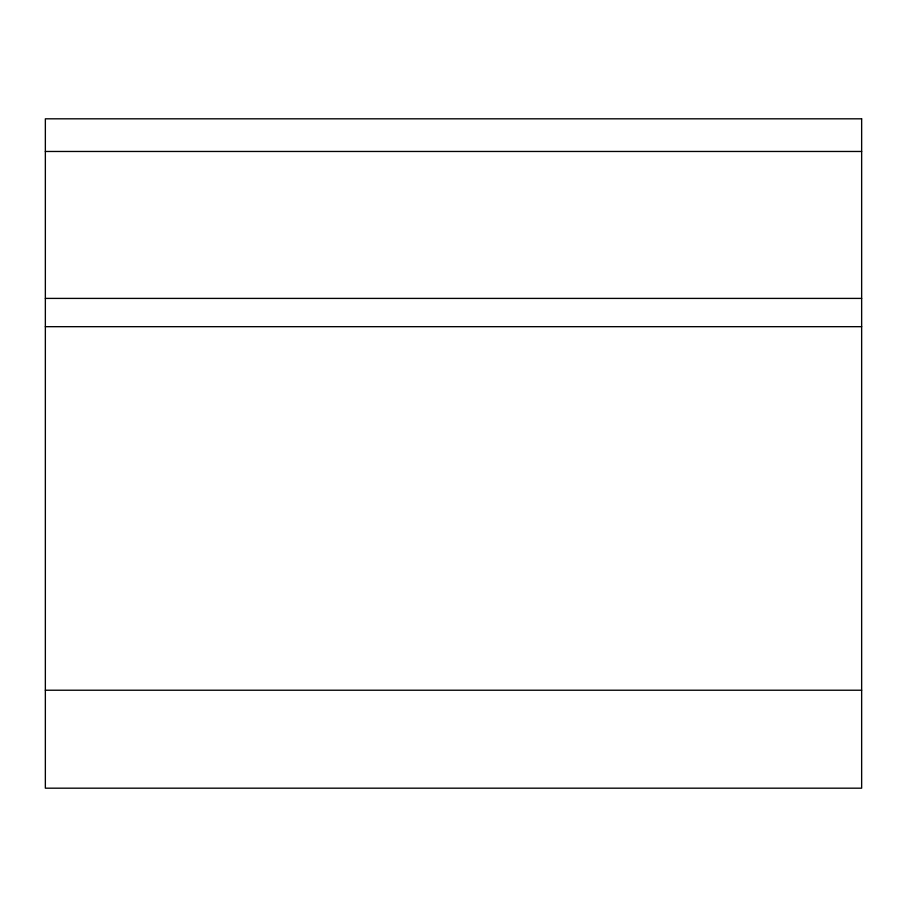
<?xml version="1.0" encoding="UTF-8"?>
<svg xmlns="http://www.w3.org/2000/svg" width="907" height="907" viewBox="0 0 907 907"><rect width="100%" height="100%" fill="white"/><g stroke="black" fill="none" stroke-linecap="round" stroke-linejoin="round"><path stroke-width="1.36" d="M45.35 151.469L861.65 151.469M45.35 298.403L861.65 298.403M45.35 326.679L861.65 326.679M45.35 690.227L861.65 690.227M861.65 118.817L45.35 118.817L45.35 788.183L861.65 788.183L861.65 118.817"/></g></svg>
